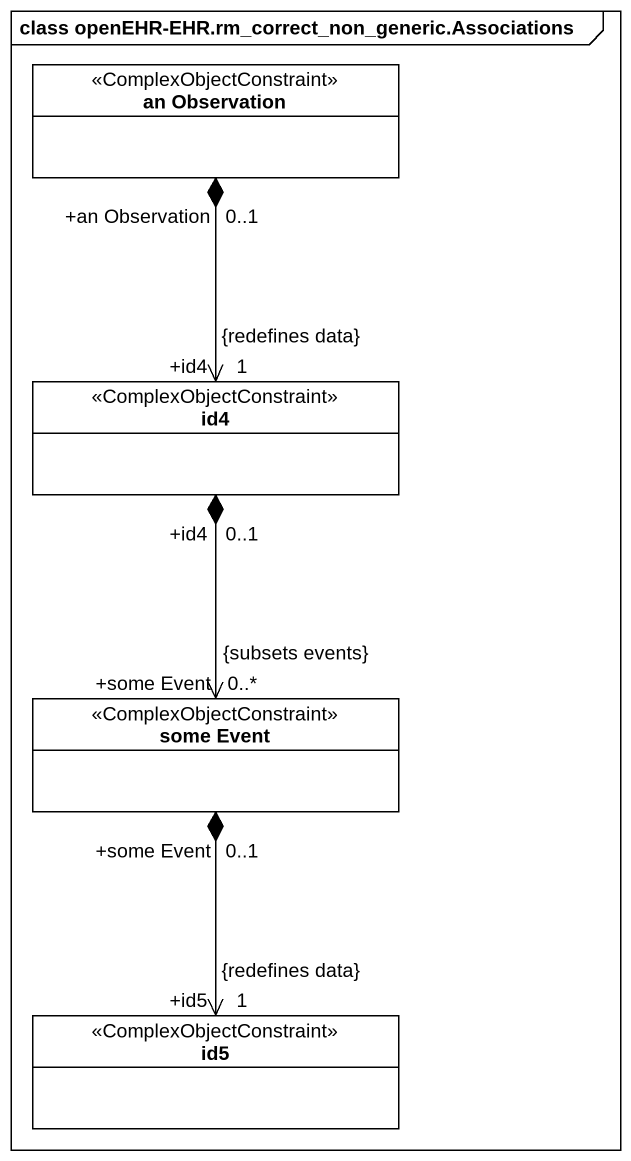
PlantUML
@startuml
mainframe class openEHR-EHR.rm_correct_non_generic.Associations
hide circle
hide empty members
class "an Observation" as an_Observation <<ComplexObjectConstraint>>
class id4 <<ComplexObjectConstraint>>
class "some Event" as some_Event <<ComplexObjectConstraint>>
class id5 <<ComplexObjectConstraint>>
an_Observation "+an Observation\n0..1" *--> "+id4\n1\n{redefines data}" id4
id4 "+id4\n0..1" *--> "+some Event\n0..*\n{subsets events}" some_Event
some_Event "+some Event\n0..1" *--> "+id5\n1\n{redefines data}" id5
@enduml
